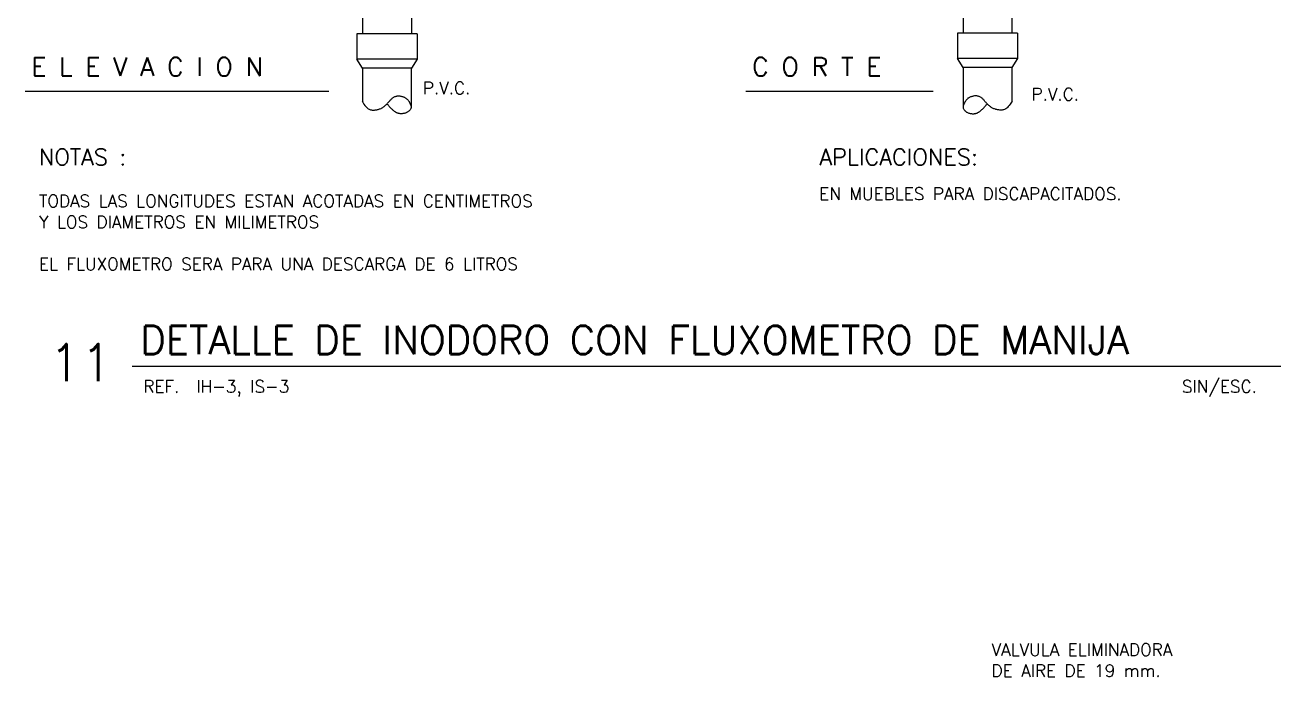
# Model space of a CAD drawing. Extents: x 145.7 to 190.5, y 293.8 to 329.7.
# Drawn here: x 179.06 to 189.24, y 315.25 to 320.53 of the extents above; entities that cross this region are included whole.
import ezdxf

# ---------------------------------------------------------------- set-up
doc = ezdxf.new("R2010")
doc.units = 0
doc.header["$LTSCALE"] = 0.4
doc.header["$MEASUREMENT"] = 0
doc.layers.add('A13', color=130, linetype='CONTINUOUS')
doc.layers.add('LETRAS', color=50, linetype='CONTINUOUS')
doc.styles.add('175SIM', font='SIMPLEX.SHX', dxfattribs={"width": 1.2, "height": 0.25})
doc.styles.add('ROMANS', font='ROMANS.SHX', dxfattribs={"width": 1.5, "height": 0.3})

msp = doc.modelspace()

# ---------------------------------------------------------------- linework, layer by layer
at = {"layer": 'A13'}
for p, q in [((181.794, 321.139), (181.794, 320.461)), ((182.19, 321.139), (182.19, 320.461)), ((186.661, 321.139), (186.661, 320.465)), ((187.057, 320.652), (187.057, 320.465)), ((181.748, 320.461), (181.748, 320.256)), ((182.236, 320.461), (181.748, 320.461)), ((182.236, 320.461), (182.236, 320.256)), ((186.615, 320.465), (186.615, 320.26)), ((187.103, 320.465), (186.615, 320.465)), ((187.103, 320.465), (187.103, 320.26)), ((181.794, 320.182), (181.748, 320.256)), ((182.236, 320.256), (182.19, 320.182)), ((186.661, 320.187), (186.615, 320.26)), ((187.103, 320.26), (187.057, 320.187)), ((181.792, 320.182), (181.792, 319.914)), ((182.19, 320.182), (181.794, 320.182)), ((182.188, 320.182), (182.188, 319.867)), ((186.661, 320.187), (186.661, 319.867)), ((187.057, 320.187), (186.661, 320.187)), ((187.057, 320.187), (187.057, 319.914)), ((182.03, 319.935), (182.034, 319.938)), ((182.034, 319.938), (182.038, 319.942)), ((182.038, 319.942), (182.042, 319.945)), ((182.042, 319.945), (182.046, 319.947)), ((182.046, 319.947), (182.051, 319.95)), ((182.051, 319.95), (182.056, 319.952)), ((182.056, 319.952), (182.06, 319.953)), ((182.06, 319.953), (182.065, 319.955)), ((182.065, 319.955), (182.07, 319.956)), ((182.07, 319.956), (182.075, 319.957)), ((182.075, 319.957), (182.08, 319.957)), ((182.08, 319.957), (182.086, 319.957)), ((182.086, 319.957), (182.091, 319.957)), ((182.091, 319.957), (182.096, 319.957)), ((182.096, 319.957), (182.101, 319.956)), ((182.101, 319.956), (182.107, 319.955)), ((182.107, 319.955), (182.112, 319.954)), ((182.112, 319.954), (182.117, 319.953)), ((182.117, 319.953), (182.122, 319.951)), ((182.122, 319.951), (182.127, 319.949)), ((182.127, 319.949), (182.131, 319.947)), ((182.131, 319.947), (182.136, 319.945)), ((182.136, 319.945), (182.14, 319.943)), ((182.14, 319.943), (182.144, 319.94)), ((182.144, 319.94), (182.148, 319.938)), ((182.148, 319.938), (182.151, 319.935)), ((186.701, 319.938), (186.697, 319.935)), ((186.705, 319.94), (186.701, 319.938)), ((186.709, 319.943), (186.705, 319.94)), ((186.713, 319.945), (186.709, 319.943)), ((186.717, 319.947), (186.713, 319.945)), ((186.722, 319.949), (186.717, 319.947)), ((186.727, 319.951), (186.722, 319.949)), ((186.732, 319.953), (186.727, 319.951)), ((186.737, 319.954), (186.732, 319.953)), ((186.742, 319.955), (186.737, 319.954)), ((186.747, 319.956), (186.742, 319.955)), ((186.753, 319.957), (186.747, 319.956)), ((186.758, 319.957), (186.753, 319.957)), ((186.763, 319.957), (186.758, 319.957)), ((186.768, 319.957), (186.763, 319.957)), ((186.773, 319.957), (186.768, 319.957)), ((186.779, 319.956), (186.773, 319.957)), ((186.783, 319.955), (186.779, 319.956)), ((186.788, 319.953), (186.783, 319.955)), ((186.793, 319.952), (186.788, 319.953)), ((186.798, 319.95), (186.793, 319.952)), ((186.802, 319.947), (186.798, 319.95)), ((186.807, 319.945), (186.802, 319.947)), ((186.811, 319.942), (186.807, 319.945)), ((186.815, 319.938), (186.811, 319.942)), ((186.819, 319.935), (186.815, 319.938)), ((181.791, 319.915), (181.796, 319.907)), ((181.796, 319.907), (181.805, 319.892)), ((181.805, 319.892), (181.813, 319.88)), ((181.813, 319.88), (181.82, 319.871)), ((181.82, 319.871), (181.827, 319.863)), ((181.827, 319.863), (181.834, 319.857)), ((181.834, 319.857), (181.84, 319.853)), ((181.84, 319.853), (181.846, 319.85)), ((181.846, 319.85), (181.852, 319.847)), ((181.852, 319.847), (181.859, 319.845)), ((181.859, 319.845), (181.865, 319.844)), ((181.865, 319.844), (181.872, 319.843)), ((181.872, 319.843), (181.878, 319.843)), ((181.878, 319.843), (181.884, 319.843)), ((181.884, 319.843), (181.891, 319.843)), ((181.891, 319.843), (181.897, 319.844)), ((181.897, 319.844), (181.903, 319.845)), ((181.903, 319.845), (181.909, 319.846)), ((181.909, 319.846), (181.915, 319.847)), ((181.915, 319.847), (181.92, 319.848)), ((181.92, 319.848), (181.926, 319.85)), ((181.926, 319.85), (181.932, 319.852)), ((181.932, 319.852), (181.937, 319.854)), ((181.937, 319.854), (181.943, 319.856)), ((181.943, 319.856), (181.948, 319.859)), ((181.948, 319.859), (181.953, 319.862)), ((181.953, 319.862), (181.959, 319.865)), ((181.959, 319.865), (181.964, 319.869)), ((181.964, 319.869), (181.969, 319.873)), ((181.969, 319.873), (181.974, 319.876)), ((181.974, 319.876), (181.978, 319.881)), ((181.978, 319.881), (181.983, 319.885)), ((181.983, 319.885), (181.988, 319.889)), ((181.988, 319.889), (181.992, 319.894)), ((181.992, 319.894), (181.997, 319.899)), ((181.996, 319.889), (181.993, 319.893)), ((182, 319.884), (181.996, 319.889)), ((181.997, 319.899), (182.001, 319.904)), ((182.003, 319.88), (182, 319.884)), ((182.001, 319.904), (182.005, 319.908)), ((182.006, 319.876), (182.003, 319.88)), ((182.005, 319.908), (182.009, 319.913)), ((182.009, 319.873), (182.006, 319.876)), ((182.009, 319.913), (182.014, 319.918)), ((182.013, 319.869), (182.009, 319.873)), ((182.016, 319.865), (182.013, 319.869)), ((182.014, 319.918), (182.018, 319.922)), ((182.02, 319.861), (182.016, 319.865)), ((182.018, 319.922), (182.022, 319.927)), ((182.023, 319.858), (182.02, 319.861)), ((182.022, 319.927), (182.026, 319.931)), ((182.027, 319.854), (182.023, 319.858)), ((182.026, 319.931), (182.03, 319.935)), ((182.031, 319.85), (182.027, 319.854)), ((182.035, 319.847), (182.031, 319.85)), ((182.038, 319.844), (182.035, 319.847)), ((182.042, 319.84), (182.038, 319.844)), ((182.046, 319.837), (182.042, 319.84)), ((182.05, 319.834), (182.046, 319.837)), ((182.053, 319.831), (182.05, 319.834)), ((182.151, 319.935), (182.155, 319.932)), ((182.155, 319.932), (182.158, 319.929)), ((182.158, 319.929), (182.161, 319.926)), ((182.161, 319.926), (182.163, 319.922)), ((182.163, 319.922), (182.166, 319.919)), ((182.166, 319.919), (182.168, 319.916)), ((182.168, 319.916), (182.17, 319.912)), ((182.171, 319.836), (182.168, 319.833)), ((182.17, 319.912), (182.172, 319.909)), ((182.174, 319.839), (182.171, 319.836)), ((182.172, 319.909), (182.173, 319.906)), ((182.173, 319.906), (182.175, 319.902)), ((182.177, 319.842), (182.174, 319.839)), ((182.175, 319.902), (182.177, 319.899)), ((182.177, 319.899), (182.179, 319.895)), ((182.179, 319.845), (182.177, 319.842)), ((182.179, 319.895), (182.18, 319.892)), ((182.181, 319.849), (182.179, 319.845)), ((182.18, 319.892), (182.182, 319.888)), ((182.183, 319.852), (182.181, 319.849)), ((182.182, 319.888), (182.183, 319.885)), ((182.183, 319.885), (182.185, 319.882)), ((182.185, 319.854), (182.183, 319.852)), ((182.185, 319.882), (182.186, 319.878)), ((182.186, 319.857), (182.185, 319.854)), ((182.186, 319.878), (182.187, 319.875)), ((182.187, 319.86), (182.186, 319.857)), ((182.187, 319.875), (182.187, 319.872)), ((182.187, 319.872), (182.188, 319.869)), ((182.188, 319.866), (182.187, 319.863)), ((182.187, 319.863), (182.187, 319.86)), ((182.188, 319.869), (182.188, 319.866)), ((186.662, 319.875), (186.661, 319.872)), ((186.661, 319.872), (186.661, 319.869)), ((186.661, 319.869), (186.661, 319.866)), ((186.661, 319.866), (186.661, 319.863)), ((186.661, 319.863), (186.662, 319.86)), ((186.663, 319.878), (186.662, 319.875)), ((186.662, 319.86), (186.663, 319.857)), ((186.664, 319.882), (186.663, 319.878)), ((186.663, 319.857), (186.664, 319.854)), ((186.665, 319.885), (186.664, 319.882)), ((186.664, 319.854), (186.665, 319.852)), ((186.667, 319.888), (186.665, 319.885)), ((186.665, 319.852), (186.667, 319.849)), ((186.668, 319.892), (186.667, 319.888)), ((186.667, 319.849), (186.669, 319.845)), ((186.67, 319.895), (186.668, 319.892)), ((186.669, 319.845), (186.672, 319.842)), ((186.672, 319.899), (186.67, 319.895)), ((186.674, 319.902), (186.672, 319.899)), ((186.672, 319.842), (186.674, 319.839)), ((186.675, 319.906), (186.674, 319.902)), ((186.674, 319.839), (186.678, 319.836)), ((186.677, 319.909), (186.675, 319.906)), ((186.679, 319.912), (186.677, 319.909)), ((186.678, 319.836), (186.681, 319.833)), ((186.681, 319.916), (186.679, 319.912)), ((186.683, 319.919), (186.681, 319.916)), ((186.686, 319.922), (186.683, 319.919)), ((186.688, 319.926), (186.686, 319.922)), ((186.691, 319.929), (186.688, 319.926)), ((186.694, 319.932), (186.691, 319.929)), ((186.697, 319.935), (186.694, 319.932)), ((186.796, 319.831), (186.799, 319.834)), ((186.799, 319.834), (186.803, 319.837)), ((186.803, 319.837), (186.806, 319.84)), ((186.806, 319.84), (186.81, 319.844)), ((186.81, 319.844), (186.814, 319.847)), ((186.814, 319.847), (186.818, 319.85)), ((186.818, 319.85), (186.822, 319.854)), ((186.823, 319.931), (186.819, 319.935)), ((186.822, 319.854), (186.826, 319.858)), ((186.827, 319.927), (186.823, 319.931)), ((186.826, 319.858), (186.829, 319.861)), ((186.831, 319.922), (186.827, 319.927)), ((186.829, 319.861), (186.833, 319.865)), ((186.835, 319.918), (186.831, 319.922)), ((186.833, 319.865), (186.836, 319.869)), ((186.839, 319.913), (186.835, 319.918)), ((186.836, 319.869), (186.839, 319.873)), ((186.843, 319.908), (186.839, 319.913)), ((186.839, 319.873), (186.843, 319.876)), ((186.848, 319.904), (186.843, 319.908)), ((186.843, 319.876), (186.846, 319.88)), ((186.846, 319.88), (186.849, 319.884)), ((186.852, 319.899), (186.848, 319.904)), ((186.849, 319.884), (186.853, 319.889)), ((186.856, 319.894), (186.852, 319.899)), ((186.853, 319.889), (186.856, 319.893)), ((186.861, 319.889), (186.856, 319.894)), ((186.865, 319.885), (186.861, 319.889)), ((186.87, 319.881), (186.865, 319.885)), ((186.875, 319.876), (186.87, 319.881)), ((186.88, 319.873), (186.875, 319.876)), ((186.885, 319.869), (186.88, 319.873)), ((186.89, 319.865), (186.885, 319.869)), ((186.895, 319.862), (186.89, 319.865)), ((186.901, 319.859), (186.895, 319.862)), ((186.906, 319.856), (186.901, 319.859)), ((186.911, 319.854), (186.906, 319.856)), ((186.917, 319.852), (186.911, 319.854)), ((186.923, 319.85), (186.917, 319.852)), ((186.928, 319.848), (186.923, 319.85)), ((186.934, 319.847), (186.928, 319.848)), ((186.94, 319.846), (186.934, 319.847)), ((186.946, 319.845), (186.94, 319.846)), ((186.952, 319.844), (186.946, 319.845)), ((186.958, 319.843), (186.952, 319.844)), ((186.964, 319.843), (186.958, 319.843)), ((186.971, 319.843), (186.964, 319.843)), ((186.977, 319.843), (186.971, 319.843)), ((186.984, 319.844), (186.977, 319.843)), ((186.99, 319.845), (186.984, 319.844)), ((186.996, 319.847), (186.99, 319.845)), ((187.003, 319.85), (186.996, 319.847)), ((187.009, 319.853), (187.003, 319.85)), ((187.015, 319.857), (187.009, 319.853)), ((187.022, 319.863), (187.015, 319.857)), ((187.028, 319.871), (187.022, 319.863)), ((187.036, 319.88), (187.028, 319.871)), ((187.044, 319.892), (187.036, 319.88)), ((187.053, 319.907), (187.044, 319.892)), ((187.058, 319.915), (187.053, 319.907)), ((182.057, 319.829), (182.053, 319.831)), ((182.06, 319.827), (182.057, 319.829)), ((182.063, 319.825), (182.06, 319.827)), ((182.066, 319.823), (182.063, 319.825)), ((182.07, 319.821), (182.066, 319.823)), ((182.073, 319.819), (182.07, 319.821)), ((182.077, 319.818), (182.073, 319.819)), ((182.081, 319.817), (182.077, 319.818)), ((182.085, 319.815), (182.081, 319.817)), ((182.089, 319.815), (182.085, 319.815)), ((182.094, 319.814), (182.089, 319.815)), ((182.099, 319.813), (182.094, 319.814)), ((182.104, 319.813), (182.099, 319.813)), ((182.109, 319.813), (182.104, 319.813)), ((182.114, 319.813), (182.109, 319.813)), ((182.119, 319.814), (182.114, 319.813)), ((182.125, 319.815), (182.119, 319.814)), ((182.13, 319.816), (182.125, 319.815)), ((182.135, 319.817), (182.13, 319.816)), ((182.141, 319.818), (182.135, 319.817)), ((182.146, 319.82), (182.141, 319.818)), ((182.151, 319.822), (182.146, 319.82)), ((182.156, 319.825), (182.151, 319.822)), ((182.16, 319.827), (182.156, 319.825)), ((182.164, 319.83), (182.16, 319.827)), ((182.168, 319.833), (182.164, 319.83)), ((186.681, 319.833), (186.685, 319.83)), ((186.685, 319.83), (186.689, 319.827)), ((186.689, 319.827), (186.693, 319.825)), ((186.693, 319.825), (186.698, 319.822)), ((186.698, 319.822), (186.703, 319.82)), ((186.703, 319.82), (186.708, 319.818)), ((186.708, 319.818), (186.713, 319.817)), ((186.713, 319.817), (186.719, 319.816)), ((186.719, 319.816), (186.724, 319.815)), ((186.724, 319.815), (186.73, 319.814)), ((186.73, 319.814), (186.735, 319.813)), ((186.735, 319.813), (186.74, 319.813)), ((186.74, 319.813), (186.745, 319.813)), ((186.745, 319.813), (186.75, 319.813)), ((186.75, 319.813), (186.755, 319.814)), ((186.755, 319.814), (186.759, 319.815)), ((186.759, 319.815), (186.764, 319.815)), ((186.764, 319.815), (186.768, 319.817)), ((186.768, 319.817), (186.772, 319.818)), ((186.772, 319.818), (186.775, 319.819)), ((186.775, 319.819), (186.779, 319.821)), ((186.779, 319.821), (186.782, 319.823)), ((186.782, 319.823), (186.786, 319.825)), ((186.786, 319.825), (186.789, 319.827)), ((186.789, 319.827), (186.792, 319.829)), ((186.792, 319.829), (186.796, 319.831))]:
    msp.add_line(p, q, dxfattribs=at)
at = {"layer": 'A13', "color": 20}
for p, q in [((182.236, 320.256), (181.748, 320.256)), ((187.103, 320.26), (186.615, 320.26))]:
    msp.add_line(p, q, dxfattribs=at)
at = {"layer": 'A13', "color": 50}
for p, q in [((179.058, 319.996), (181.521, 319.996)), ((184.901, 319.996), (186.418, 319.996))]:
    msp.add_line(p, q, dxfattribs=at)
at = {"layer": 'LETRAS'}
msp.add_line((179.926, 317.768), (189.237, 317.768), dxfattribs=at)

# ---------------------------------------------------------------- texts
at = {"layer": 'LETRAS', "color": 90, "style": 'ROMANS'}
for s, height, p in [('E L E V A C I O N', 0.15, (179.109, 320.119)), ('C O R T E', 0.15, (184.951, 320.119)), ('NOTAS :', 0.1333, (179.17, 319.396)), ('APLICACIONES:', 0.13328, (185.497, 319.396)), ('DETALLE DE INODORO CON FLUXOMETRO DE MANIJA', 0.23, (179.993, 317.867)), ('11', 0.3, (179.252, 317.648))]:
    msp.add_text(s, height=height, dxfattribs=at).set_placement(p)
at = {"layer": 'LETRAS', "style": 'ROMANS'}
for s, p in [('P.V.C.', (182.282, 319.971)), ('P.V.C.', (187.216, 319.921)), ('TODAS LAS LONGITUDES ESTAN ACOTADAS EN CENTIMETROS', (179.17, 319.056)), ('EN MUEBLES PARA DISCAPACITADOS.', (185.495, 319.115)), ('Y LOS DIAMETROS EN MILIMETROS', (179.17, 318.886)), ('EL FLUXOMETRO SERA PARA UNA DESCARGA DE 6 LITROS', (179.17, 318.546)), ('REF.  IH-3, IS-3', (180.017, 317.555)), ('SIN/ESC.', (188.435, 317.555))]:
    msp.add_text(s, height=0.1, dxfattribs=at).set_placement(p)
at = {"layer": 'LETRAS', "color": 50, "style": '175SIM'}
for s, p in [('VALVULA ELIMINADORA', (186.892, 315.423, -79.01)), ('DE AIRE DE 19 mm.', (186.892, 315.253, -79.01))]:
    msp.add_text(s, height=0.1, rotation=360, dxfattribs=at).set_placement(p)

doc.saveas('drawing.dxf')
